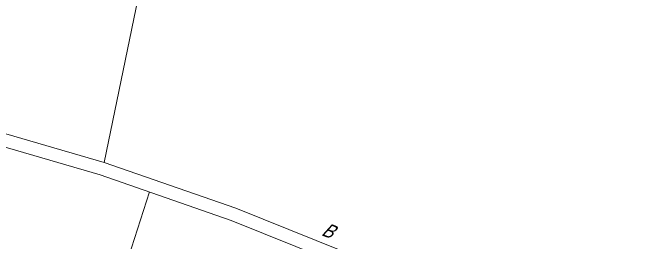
# Model space of a CAD drawing. Header units: metres. Extents: x -460 to 31334, y -1777 to 24987.
# Drawn here: x 75.6405 to 76.0672, y -751.9728 to -751.8171 of the extents above; entities that cross this region are included whole.
import ezdxf
from ezdxf.enums import TextEntityAlignment as Align

# ---------------------------------------------------------------- set-up
doc = ezdxf.new("R2010")
doc.units = ezdxf.units.M
doc.header["$MEASUREMENT"] = 0
doc.layers.add('VICINITY_MAP', color=7, linetype='Continuous', lineweight=13)
doc.styles.add('LOT_NO', font='ARIALN.TTF', dxfattribs={"width": 1.5})

msp = doc.modelspace()

# ---------------------------------------------------------------- linework, layer by layer
at = {"layer": 'VICINITY_MAP', "color": 250, "lineweight": 0}
msp.add_line((75.6676465201416, -752.1425359985957), (75.73321594924943, -751.9386119324192), dxfattribs=at)
for points in [[(75.78288139371932, -751.5290638941794), (75.72090168147616, -751.4859890463365), (75.69260847929394, -751.4494281085159), (75.67627113697608, -751.4114312417684), (75.6553600057631, -751.4098627196627), (75.61404968915548, -751.3955734432784), (75.60451184329031, -751.4141768877159), (75.46649336998979, -751.3789346101937), (75.42208642281423, -751.3639107321288), (75.39965477590647, -751.3573368033826), (75.3518681584033, -751.4310717694875), (75.34578557502107, -751.4583408970702), (75.35555598677286, -751.4584885098252), (75.36170643060791, -751.4573082601369), (75.48348578697164, -751.4931931740357), (75.44449901328898, -751.633008305299), (75.47686926980788, -751.6409466225865), (75.48817542048079, -751.7233385577274), (75.44930982498192, -751.8743267258918), (75.46027808862164, -751.8859105470531), (75.54051950208014, -751.8714354643274), (75.70252040702843, -751.9186346508457), (75.78288139371932, -751.5290638941794)], [(75.31680053980921, -751.9250672472747), (75.40162812494913, -751.9016894268279), (75.46027808862164, -751.8859105470531), (75.54051950208014, -751.8714354643274), (75.70252040702843, -751.9186346508457), (75.79165966411881, -751.9496431102162), (76.2249869555585, -752.1240072976213)], [(75.30699788078135, -751.9368793376775), (75.40393584037844, -751.910163992543), (75.46220204861055, -751.8944883563269), (75.54004589525044, -751.8804457806639), (75.69984737773262, -751.9270041624208), (75.78857568664256, -751.9578696671566), (76.22209642744872, -752.1323116955891)]]:
    msp.add_lwpolyline(points, dxfattribs=at)

# ---------------------------------------------------------------- texts
at = {"layer": 'VICINITY_MAP', "color": 250, "lineweight": 0, "style": 'LOT_NO', "oblique": 20}
msp.add_text('B', height=0.009628778521758898, rotation=338.0809098235734, dxfattribs=at).set_placement((75.85153278874571, -751.9717410613893), align=Align.BOTTOM_CENTER)

doc.saveas('drawing.dxf')
